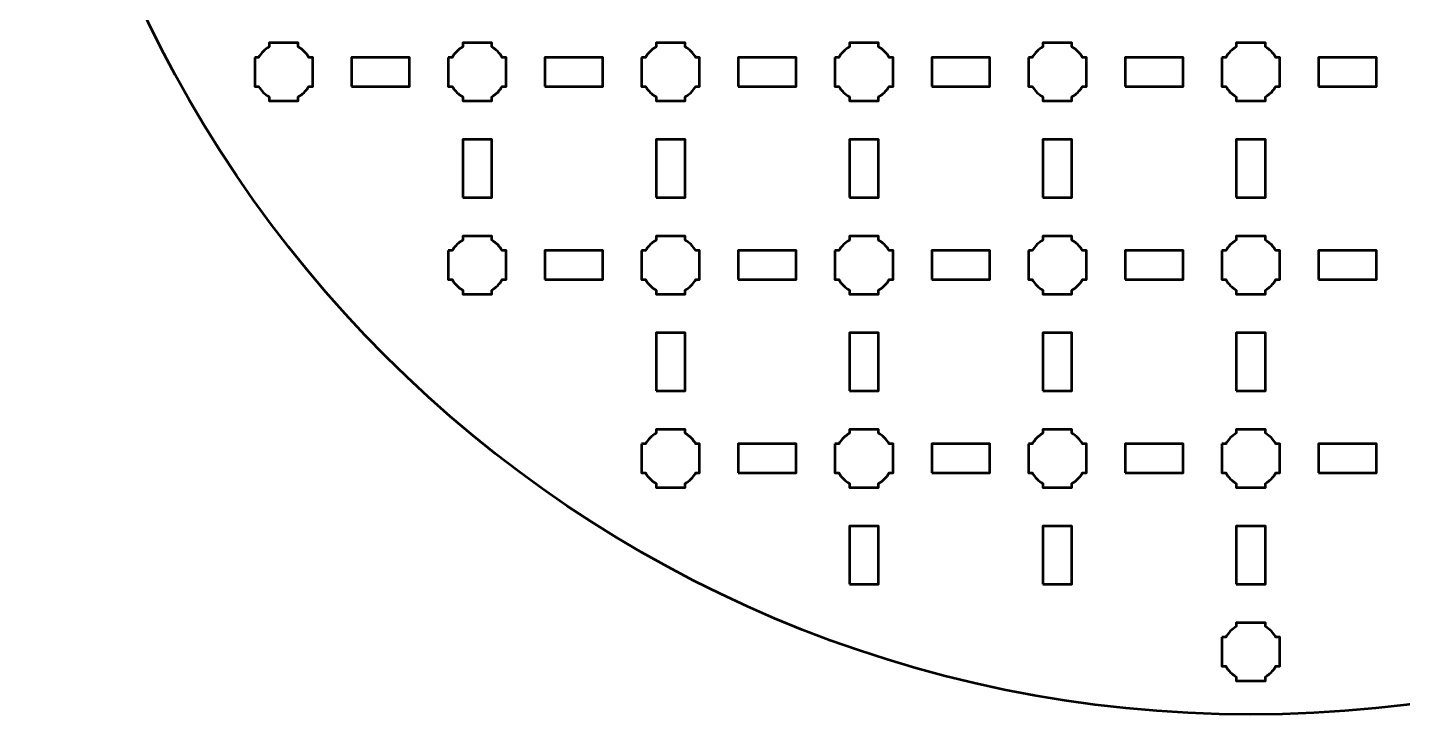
# Model space of a CAD drawing. Header units: centimetres. Extents: x -23.1 to 2.2, y -27.5 to -2.2.
# Drawn here: x -23.15 to -8.93, y -27.5 to -20.39 of the extents above; entities that cross this region are included whole.
import ezdxf

# ---------------------------------------------------------------- set-up
doc = ezdxf.new("R2010")
doc.units = ezdxf.units.CM
doc.header["$MEASUREMENT"] = 0
doc.layers.add('Layer 1', color=7, linetype='Continuous')

msp = doc.modelspace()

# ---------------------------------------------------------------- linework, layer by layer
at = {"layer": 'Layer 1', "lineweight": 53}
for points in [[(-19.8, -21), (-19.2, -21), (-19.2, -20.7), (-19.8, -20.7), (-19.8, -21)], [(-17.8, -21), (-17.2, -21), (-17.2, -20.7), (-17.8, -20.7), (-17.8, -21)], [(-15.8, -21), (-15.2, -21), (-15.2, -20.7), (-15.8, -20.7), (-15.8, -21)], [(-13.8, -21), (-13.2, -21), (-13.2, -20.7), (-13.8, -20.7), (-13.8, -21)], [(-11.8, -21), (-11.2, -21), (-11.2, -20.7), (-11.8, -20.7), (-11.8, -21)], [(-9.8, -21), (-9.2, -21), (-9.2, -20.7), (-9.8, -20.7), (-9.8, -21)], [(-18.65, -22.15), (-18.35, -22.15), (-18.35, -21.55), (-18.65, -21.55), (-18.65, -22.15)], [(-16.65, -22.15), (-16.35, -22.15), (-16.35, -21.55), (-16.65, -21.55), (-16.65, -22.15)], [(-14.65, -22.15), (-14.35, -22.15), (-14.35, -21.55), (-14.65, -21.55), (-14.65, -22.15)], [(-12.65, -22.15), (-12.35, -22.15), (-12.35, -21.55), (-12.65, -21.55), (-12.65, -22.15)], [(-10.65, -22.15), (-10.35, -22.15), (-10.35, -21.55), (-10.65, -21.55), (-10.65, -22.15)], [(-17.8, -23), (-17.2, -23), (-17.2, -22.7), (-17.8, -22.7), (-17.8, -23)], [(-15.8, -23), (-15.2, -23), (-15.2, -22.7), (-15.8, -22.7), (-15.8, -23)], [(-13.8, -23), (-13.2, -23), (-13.2, -22.7), (-13.8, -22.7), (-13.8, -23)], [(-11.8, -23), (-11.2, -23), (-11.2, -22.7), (-11.8, -22.7), (-11.8, -23)], [(-9.8, -23), (-9.2, -23), (-9.2, -22.7), (-9.8, -22.7), (-9.8, -23)], [(-16.65, -24.15), (-16.35, -24.15), (-16.35, -23.55), (-16.65, -23.55), (-16.65, -24.15)], [(-14.65, -24.15), (-14.35, -24.15), (-14.35, -23.55), (-14.65, -23.55), (-14.65, -24.15)], [(-12.65, -24.15), (-12.35, -24.15), (-12.35, -23.55), (-12.65, -23.55), (-12.65, -24.15)], [(-10.65, -24.15), (-10.35, -24.15), (-10.35, -23.55), (-10.65, -23.55), (-10.65, -24.15)], [(-15.8, -25), (-15.2, -25), (-15.2, -24.7), (-15.8, -24.7), (-15.8, -25)], [(-13.8, -25), (-13.2, -25), (-13.2, -24.7), (-13.8, -24.7), (-13.8, -25)], [(-11.8, -25), (-11.2, -25), (-11.2, -24.7), (-11.8, -24.7), (-11.8, -25)], [(-9.8, -25), (-9.2, -25), (-9.2, -24.7), (-9.8, -24.7), (-9.8, -25)], [(-14.65, -26.15), (-14.35, -26.15), (-14.35, -25.55), (-14.65, -25.55), (-14.65, -26.15)], [(-12.65, -26.15), (-12.35, -26.15), (-12.35, -25.55), (-12.65, -25.55), (-12.65, -26.15)], [(-10.65, -26.15), (-10.35, -26.15), (-10.35, -25.55), (-10.65, -25.55), (-10.65, -26.15)]]:
    msp.add_lwpolyline(points, close=True, dxfattribs=at)
at = {"layer": 'Layer 1', "color": 250, "lineweight": 53}
msp.add_ellipse((-10.5, -14.85), major_axis=(0, 12.65), ratio=1, dxfattribs=at)
at = {"layer": 'Layer 1', "lineweight": 53}
for points in [[(-20.8, -20.7), (-20.8, -20.7), (-20.75985, -20.7), (-20.75985, -20.7), (-20.75985, -20.7), (-20.7335, -20.65447), (-20.69553, -20.6165), (-20.65, -20.59015), (-20.65, -20.59015), (-20.65, -20.59015), (-20.65, -20.55), (-20.65, -20.55), (-20.65, -20.55), (-20.65, -20.55), (-20.5, -20.55), (-20.5, -20.55), (-20.5, -20.55), (-20.5, -20.55), (-20.35, -20.55), (-20.35, -20.55), (-20.35, -20.55), (-20.35, -20.55), (-20.35, -20.59015), (-20.35, -20.59015), (-20.35, -20.59015), (-20.30447, -20.6165), (-20.2665, -20.65447), (-20.24015, -20.7), (-20.24015, -20.7), (-20.24015, -20.7), (-20.2, -20.7), (-20.2, -20.7), (-20.2, -20.7), (-20.2, -20.7), (-20.2, -20.85), (-20.2, -20.85), (-20.2, -20.85), (-20.2, -20.85), (-20.2, -21), (-20.2, -21), (-20.2, -21), (-20.2, -21), (-20.24015, -21), (-20.24015, -21), (-20.24015, -21), (-20.2665, -21.04553), (-20.30447, -21.0835), (-20.35, -21.10985), (-20.35, -21.10985), (-20.35, -21.10985), (-20.35, -21.15), (-20.35, -21.15), (-20.35, -21.15), (-20.35, -21.15), (-20.5, -21.15), (-20.5, -21.15), (-20.5, -21.15), (-20.5, -21.15), (-20.65, -21.15), (-20.65, -21.15), (-20.65, -21.15), (-20.65, -21.15), (-20.65, -21.10985), (-20.65, -21.10985), (-20.65, -21.10985), (-20.69553, -21.0835), (-20.7335, -21.04553), (-20.75985, -21), (-20.75985, -21), (-20.75985, -21), (-20.8, -21), (-20.8, -21), (-20.8, -21), (-20.8, -21), (-20.8, -20.85), (-20.8, -20.85), (-20.8, -20.85), (-20.8, -20.85), (-20.8, -20.7), (-20.8, -20.7)], [(-18.8, -20.7), (-18.8, -20.7), (-18.75985, -20.7), (-18.75985, -20.7), (-18.75985, -20.7), (-18.7335, -20.65447), (-18.69553, -20.6165), (-18.65, -20.59015), (-18.65, -20.59015), (-18.65, -20.59015), (-18.65, -20.55), (-18.65, -20.55), (-18.65, -20.55), (-18.65, -20.55), (-18.5, -20.55), (-18.5, -20.55), (-18.5, -20.55), (-18.5, -20.55), (-18.35, -20.55), (-18.35, -20.55), (-18.35, -20.55), (-18.35, -20.55), (-18.35, -20.59015), (-18.35, -20.59015), (-18.35, -20.59015), (-18.30447, -20.6165), (-18.2665, -20.65447), (-18.24015, -20.7), (-18.24015, -20.7), (-18.24015, -20.7), (-18.2, -20.7), (-18.2, -20.7), (-18.2, -20.7), (-18.2, -20.7), (-18.2, -20.85), (-18.2, -20.85), (-18.2, -20.85), (-18.2, -20.85), (-18.2, -21), (-18.2, -21), (-18.2, -21), (-18.2, -21), (-18.24015, -21), (-18.24015, -21), (-18.24015, -21), (-18.2665, -21.04553), (-18.30447, -21.0835), (-18.35, -21.10985), (-18.35, -21.10985), (-18.35, -21.10985), (-18.35, -21.15), (-18.35, -21.15), (-18.35, -21.15), (-18.35, -21.15), (-18.5, -21.15), (-18.5, -21.15), (-18.5, -21.15), (-18.5, -21.15), (-18.65, -21.15), (-18.65, -21.15), (-18.65, -21.15), (-18.65, -21.15), (-18.65, -21.10985), (-18.65, -21.10985), (-18.65, -21.10985), (-18.69553, -21.0835), (-18.7335, -21.04553), (-18.75985, -21), (-18.75985, -21), (-18.75985, -21), (-18.8, -21), (-18.8, -21), (-18.8, -21), (-18.8, -21), (-18.8, -20.85), (-18.8, -20.85), (-18.8, -20.85), (-18.8, -20.85), (-18.8, -20.7), (-18.8, -20.7)], [(-16.8, -20.7), (-16.8, -20.7), (-16.75985, -20.7), (-16.75985, -20.7), (-16.75985, -20.7), (-16.7335, -20.65447), (-16.69553, -20.6165), (-16.65, -20.59015), (-16.65, -20.59015), (-16.65, -20.59015), (-16.65, -20.55), (-16.65, -20.55), (-16.65, -20.55), (-16.65, -20.55), (-16.5, -20.55), (-16.5, -20.55), (-16.5, -20.55), (-16.5, -20.55), (-16.35, -20.55), (-16.35, -20.55), (-16.35, -20.55), (-16.35, -20.55), (-16.35, -20.59015), (-16.35, -20.59015), (-16.35, -20.59015), (-16.30447, -20.6165), (-16.2665, -20.65447), (-16.24015, -20.7), (-16.24015, -20.7), (-16.24015, -20.7), (-16.2, -20.7), (-16.2, -20.7), (-16.2, -20.7), (-16.2, -20.7), (-16.2, -20.85), (-16.2, -20.85), (-16.2, -20.85), (-16.2, -20.85), (-16.2, -21), (-16.2, -21), (-16.2, -21), (-16.2, -21), (-16.24015, -21), (-16.24015, -21), (-16.24015, -21), (-16.2665, -21.04553), (-16.30447, -21.0835), (-16.35, -21.10985), (-16.35, -21.10985), (-16.35, -21.10985), (-16.35, -21.15), (-16.35, -21.15), (-16.35, -21.15), (-16.35, -21.15), (-16.5, -21.15), (-16.5, -21.15), (-16.5, -21.15), (-16.5, -21.15), (-16.65, -21.15), (-16.65, -21.15), (-16.65, -21.15), (-16.65, -21.15), (-16.65, -21.10985), (-16.65, -21.10985), (-16.65, -21.10985), (-16.69553, -21.0835), (-16.7335, -21.04553), (-16.75985, -21), (-16.75985, -21), (-16.75985, -21), (-16.8, -21), (-16.8, -21), (-16.8, -21), (-16.8, -21), (-16.8, -20.85), (-16.8, -20.85), (-16.8, -20.85), (-16.8, -20.85), (-16.8, -20.7), (-16.8, -20.7)], [(-14.8, -20.7), (-14.8, -20.7), (-14.75985, -20.7), (-14.75985, -20.7), (-14.75985, -20.7), (-14.7335, -20.65447), (-14.69553, -20.6165), (-14.65, -20.59015), (-14.65, -20.59015), (-14.65, -20.59015), (-14.65, -20.55), (-14.65, -20.55), (-14.65, -20.55), (-14.65, -20.55), (-14.5, -20.55), (-14.5, -20.55), (-14.5, -20.55), (-14.5, -20.55), (-14.35, -20.55), (-14.35, -20.55), (-14.35, -20.55), (-14.35, -20.55), (-14.35, -20.59015), (-14.35, -20.59015), (-14.35, -20.59015), (-14.30447, -20.6165), (-14.2665, -20.65447), (-14.24015, -20.7), (-14.24015, -20.7), (-14.24015, -20.7), (-14.2, -20.7), (-14.2, -20.7), (-14.2, -20.7), (-14.2, -20.7), (-14.2, -20.85), (-14.2, -20.85), (-14.2, -20.85), (-14.2, -20.85), (-14.2, -21), (-14.2, -21), (-14.2, -21), (-14.2, -21), (-14.24015, -21), (-14.24015, -21), (-14.24015, -21), (-14.2665, -21.04553), (-14.30447, -21.0835), (-14.35, -21.10985), (-14.35, -21.10985), (-14.35, -21.10985), (-14.35, -21.15), (-14.35, -21.15), (-14.35, -21.15), (-14.35, -21.15), (-14.5, -21.15), (-14.5, -21.15), (-14.5, -21.15), (-14.5, -21.15), (-14.65, -21.15), (-14.65, -21.15), (-14.65, -21.15), (-14.65, -21.15), (-14.65, -21.10985), (-14.65, -21.10985), (-14.65, -21.10985), (-14.69553, -21.0835), (-14.7335, -21.04553), (-14.75985, -21), (-14.75985, -21), (-14.75985, -21), (-14.8, -21), (-14.8, -21), (-14.8, -21), (-14.8, -21), (-14.8, -20.85), (-14.8, -20.85), (-14.8, -20.85), (-14.8, -20.85), (-14.8, -20.7), (-14.8, -20.7)], [(-12.8, -20.7), (-12.8, -20.7), (-12.75985, -20.7), (-12.75985, -20.7), (-12.75985, -20.7), (-12.7335, -20.65447), (-12.69553, -20.6165), (-12.65, -20.59015), (-12.65, -20.59015), (-12.65, -20.59015), (-12.65, -20.55), (-12.65, -20.55), (-12.65, -20.55), (-12.65, -20.55), (-12.5, -20.55), (-12.5, -20.55), (-12.5, -20.55), (-12.5, -20.55), (-12.35, -20.55), (-12.35, -20.55), (-12.35, -20.55), (-12.35, -20.55), (-12.35, -20.59015), (-12.35, -20.59015), (-12.35, -20.59015), (-12.30447, -20.6165), (-12.2665, -20.65447), (-12.24015, -20.7), (-12.24015, -20.7), (-12.24015, -20.7), (-12.2, -20.7), (-12.2, -20.7), (-12.2, -20.7), (-12.2, -20.7), (-12.2, -20.85), (-12.2, -20.85), (-12.2, -20.85), (-12.2, -20.85), (-12.2, -21), (-12.2, -21), (-12.2, -21), (-12.2, -21), (-12.24015, -21), (-12.24015, -21), (-12.24015, -21), (-12.2665, -21.04553), (-12.30447, -21.0835), (-12.35, -21.10985), (-12.35, -21.10985), (-12.35, -21.10985), (-12.35, -21.15), (-12.35, -21.15), (-12.35, -21.15), (-12.35, -21.15), (-12.5, -21.15), (-12.5, -21.15), (-12.5, -21.15), (-12.5, -21.15), (-12.65, -21.15), (-12.65, -21.15), (-12.65, -21.15), (-12.65, -21.15), (-12.65, -21.10985), (-12.65, -21.10985), (-12.65, -21.10985), (-12.69553, -21.0835), (-12.7335, -21.04553), (-12.75985, -21), (-12.75985, -21), (-12.75985, -21), (-12.8, -21), (-12.8, -21), (-12.8, -21), (-12.8, -21), (-12.8, -20.85), (-12.8, -20.85), (-12.8, -20.85), (-12.8, -20.85), (-12.8, -20.7), (-12.8, -20.7)], [(-10.8, -20.7), (-10.8, -20.7), (-10.75985, -20.7), (-10.75985, -20.7), (-10.75985, -20.7), (-10.7335, -20.65447), (-10.69553, -20.6165), (-10.65, -20.59015), (-10.65, -20.59015), (-10.65, -20.59015), (-10.65, -20.55), (-10.65, -20.55), (-10.65, -20.55), (-10.65, -20.55), (-10.5, -20.55), (-10.5, -20.55), (-10.5, -20.55), (-10.5, -20.55), (-10.35, -20.55), (-10.35, -20.55), (-10.35, -20.55), (-10.35, -20.55), (-10.35, -20.59015), (-10.35, -20.59015), (-10.35, -20.59015), (-10.30447, -20.6165), (-10.2665, -20.65447), (-10.24015, -20.7), (-10.24015, -20.7), (-10.24015, -20.7), (-10.2, -20.7), (-10.2, -20.7), (-10.2, -20.7), (-10.2, -20.7), (-10.2, -20.85), (-10.2, -20.85), (-10.2, -20.85), (-10.2, -20.85), (-10.2, -21), (-10.2, -21), (-10.2, -21), (-10.2, -21), (-10.24015, -21), (-10.24015, -21), (-10.24015, -21), (-10.2665, -21.04553), (-10.30447, -21.0835), (-10.35, -21.10985), (-10.35, -21.10985), (-10.35, -21.10985), (-10.35, -21.15), (-10.35, -21.15), (-10.35, -21.15), (-10.35, -21.15), (-10.5, -21.15), (-10.5, -21.15), (-10.5, -21.15), (-10.5, -21.15), (-10.65, -21.15), (-10.65, -21.15), (-10.65, -21.15), (-10.65, -21.15), (-10.65, -21.10985), (-10.65, -21.10985), (-10.65, -21.10985), (-10.69553, -21.0835), (-10.7335, -21.04553), (-10.75985, -21), (-10.75985, -21), (-10.75985, -21), (-10.8, -21), (-10.8, -21), (-10.8, -21), (-10.8, -21), (-10.8, -20.85), (-10.8, -20.85), (-10.8, -20.85), (-10.8, -20.85), (-10.8, -20.7), (-10.8, -20.7)], [(-18.8, -22.7), (-18.8, -22.7), (-18.75985, -22.7), (-18.75985, -22.7), (-18.75985, -22.7), (-18.7335, -22.65447), (-18.69553, -22.6165), (-18.65, -22.59015), (-18.65, -22.59015), (-18.65, -22.59015), (-18.65, -22.55), (-18.65, -22.55), (-18.65, -22.55), (-18.65, -22.55), (-18.5, -22.55), (-18.5, -22.55), (-18.5, -22.55), (-18.5, -22.55), (-18.35, -22.55), (-18.35, -22.55), (-18.35, -22.55), (-18.35, -22.55), (-18.35, -22.59015), (-18.35, -22.59015), (-18.35, -22.59015), (-18.30447, -22.6165), (-18.2665, -22.65447), (-18.24015, -22.7), (-18.24015, -22.7), (-18.24015, -22.7), (-18.2, -22.7), (-18.2, -22.7), (-18.2, -22.7), (-18.2, -22.7), (-18.2, -22.85), (-18.2, -22.85), (-18.2, -22.85), (-18.2, -22.85), (-18.2, -23), (-18.2, -23), (-18.2, -23), (-18.2, -23), (-18.24015, -23), (-18.24015, -23), (-18.24015, -23), (-18.2665, -23.04553), (-18.30447, -23.0835), (-18.35, -23.10985), (-18.35, -23.10985), (-18.35, -23.10985), (-18.35, -23.15), (-18.35, -23.15), (-18.35, -23.15), (-18.35, -23.15), (-18.5, -23.15), (-18.5, -23.15), (-18.5, -23.15), (-18.5, -23.15), (-18.65, -23.15), (-18.65, -23.15), (-18.65, -23.15), (-18.65, -23.15), (-18.65, -23.10985), (-18.65, -23.10985), (-18.65, -23.10985), (-18.69553, -23.0835), (-18.7335, -23.04553), (-18.75985, -23), (-18.75985, -23), (-18.75985, -23), (-18.8, -23), (-18.8, -23), (-18.8, -23), (-18.8, -23), (-18.8, -22.85), (-18.8, -22.85), (-18.8, -22.85), (-18.8, -22.85), (-18.8, -22.7), (-18.8, -22.7)], [(-16.8, -22.7), (-16.8, -22.7), (-16.75985, -22.7), (-16.75985, -22.7), (-16.75985, -22.7), (-16.7335, -22.65447), (-16.69553, -22.6165), (-16.65, -22.59015), (-16.65, -22.59015), (-16.65, -22.59015), (-16.65, -22.55), (-16.65, -22.55), (-16.65, -22.55), (-16.65, -22.55), (-16.5, -22.55), (-16.5, -22.55), (-16.5, -22.55), (-16.5, -22.55), (-16.35, -22.55), (-16.35, -22.55), (-16.35, -22.55), (-16.35, -22.55), (-16.35, -22.59015), (-16.35, -22.59015), (-16.35, -22.59015), (-16.30447, -22.6165), (-16.2665, -22.65447), (-16.24015, -22.7), (-16.24015, -22.7), (-16.24015, -22.7), (-16.2, -22.7), (-16.2, -22.7), (-16.2, -22.7), (-16.2, -22.7), (-16.2, -22.85), (-16.2, -22.85), (-16.2, -22.85), (-16.2, -22.85), (-16.2, -23), (-16.2, -23), (-16.2, -23), (-16.2, -23), (-16.24015, -23), (-16.24015, -23), (-16.24015, -23), (-16.2665, -23.04553), (-16.30447, -23.0835), (-16.35, -23.10985), (-16.35, -23.10985), (-16.35, -23.10985), (-16.35, -23.15), (-16.35, -23.15), (-16.35, -23.15), (-16.35, -23.15), (-16.5, -23.15), (-16.5, -23.15), (-16.5, -23.15), (-16.5, -23.15), (-16.65, -23.15), (-16.65, -23.15), (-16.65, -23.15), (-16.65, -23.15), (-16.65, -23.10985), (-16.65, -23.10985), (-16.65, -23.10985), (-16.69553, -23.0835), (-16.7335, -23.04553), (-16.75985, -23), (-16.75985, -23), (-16.75985, -23), (-16.8, -23), (-16.8, -23), (-16.8, -23), (-16.8, -23), (-16.8, -22.85), (-16.8, -22.85), (-16.8, -22.85), (-16.8, -22.85), (-16.8, -22.7), (-16.8, -22.7)], [(-14.8, -22.7), (-14.8, -22.7), (-14.75985, -22.7), (-14.75985, -22.7), (-14.75985, -22.7), (-14.7335, -22.65447), (-14.69553, -22.6165), (-14.65, -22.59015), (-14.65, -22.59015), (-14.65, -22.59015), (-14.65, -22.55), (-14.65, -22.55), (-14.65, -22.55), (-14.65, -22.55), (-14.5, -22.55), (-14.5, -22.55), (-14.5, -22.55), (-14.5, -22.55), (-14.35, -22.55), (-14.35, -22.55), (-14.35, -22.55), (-14.35, -22.55), (-14.35, -22.59015), (-14.35, -22.59015), (-14.35, -22.59015), (-14.30447, -22.6165), (-14.2665, -22.65447), (-14.24015, -22.7), (-14.24015, -22.7), (-14.24015, -22.7), (-14.2, -22.7), (-14.2, -22.7), (-14.2, -22.7), (-14.2, -22.7), (-14.2, -22.85), (-14.2, -22.85), (-14.2, -22.85), (-14.2, -22.85), (-14.2, -23), (-14.2, -23), (-14.2, -23), (-14.2, -23), (-14.24015, -23), (-14.24015, -23), (-14.24015, -23), (-14.2665, -23.04553), (-14.30447, -23.0835), (-14.35, -23.10985), (-14.35, -23.10985), (-14.35, -23.10985), (-14.35, -23.15), (-14.35, -23.15), (-14.35, -23.15), (-14.35, -23.15), (-14.5, -23.15), (-14.5, -23.15), (-14.5, -23.15), (-14.5, -23.15), (-14.65, -23.15), (-14.65, -23.15), (-14.65, -23.15), (-14.65, -23.15), (-14.65, -23.10985), (-14.65, -23.10985), (-14.65, -23.10985), (-14.69553, -23.0835), (-14.7335, -23.04553), (-14.75985, -23), (-14.75985, -23), (-14.75985, -23), (-14.8, -23), (-14.8, -23), (-14.8, -23), (-14.8, -23), (-14.8, -22.85), (-14.8, -22.85), (-14.8, -22.85), (-14.8, -22.85), (-14.8, -22.7), (-14.8, -22.7)], [(-12.8, -22.7), (-12.8, -22.7), (-12.75985, -22.7), (-12.75985, -22.7), (-12.75985, -22.7), (-12.7335, -22.65447), (-12.69553, -22.6165), (-12.65, -22.59015), (-12.65, -22.59015), (-12.65, -22.59015), (-12.65, -22.55), (-12.65, -22.55), (-12.65, -22.55), (-12.65, -22.55), (-12.5, -22.55), (-12.5, -22.55), (-12.5, -22.55), (-12.5, -22.55), (-12.35, -22.55), (-12.35, -22.55), (-12.35, -22.55), (-12.35, -22.55), (-12.35, -22.59015), (-12.35, -22.59015), (-12.35, -22.59015), (-12.30447, -22.6165), (-12.2665, -22.65447), (-12.24015, -22.7), (-12.24015, -22.7), (-12.24015, -22.7), (-12.2, -22.7), (-12.2, -22.7), (-12.2, -22.7), (-12.2, -22.7), (-12.2, -22.85), (-12.2, -22.85), (-12.2, -22.85), (-12.2, -22.85), (-12.2, -23), (-12.2, -23), (-12.2, -23), (-12.2, -23), (-12.24015, -23), (-12.24015, -23), (-12.24015, -23), (-12.2665, -23.04553), (-12.30447, -23.0835), (-12.35, -23.10985), (-12.35, -23.10985), (-12.35, -23.10985), (-12.35, -23.15), (-12.35, -23.15), (-12.35, -23.15), (-12.35, -23.15), (-12.5, -23.15), (-12.5, -23.15), (-12.5, -23.15), (-12.5, -23.15), (-12.65, -23.15), (-12.65, -23.15), (-12.65, -23.15), (-12.65, -23.15), (-12.65, -23.10985), (-12.65, -23.10985), (-12.65, -23.10985), (-12.69553, -23.0835), (-12.7335, -23.04553), (-12.75985, -23), (-12.75985, -23), (-12.75985, -23), (-12.8, -23), (-12.8, -23), (-12.8, -23), (-12.8, -23), (-12.8, -22.85), (-12.8, -22.85), (-12.8, -22.85), (-12.8, -22.85), (-12.8, -22.7), (-12.8, -22.7)], [(-10.8, -22.7), (-10.8, -22.7), (-10.75985, -22.7), (-10.75985, -22.7), (-10.75985, -22.7), (-10.7335, -22.65447), (-10.69553, -22.6165), (-10.65, -22.59015), (-10.65, -22.59015), (-10.65, -22.59015), (-10.65, -22.55), (-10.65, -22.55), (-10.65, -22.55), (-10.65, -22.55), (-10.5, -22.55), (-10.5, -22.55), (-10.5, -22.55), (-10.5, -22.55), (-10.35, -22.55), (-10.35, -22.55), (-10.35, -22.55), (-10.35, -22.55), (-10.35, -22.59015), (-10.35, -22.59015), (-10.35, -22.59015), (-10.30447, -22.6165), (-10.2665, -22.65447), (-10.24015, -22.7), (-10.24015, -22.7), (-10.24015, -22.7), (-10.2, -22.7), (-10.2, -22.7), (-10.2, -22.7), (-10.2, -22.7), (-10.2, -22.85), (-10.2, -22.85), (-10.2, -22.85), (-10.2, -22.85), (-10.2, -23), (-10.2, -23), (-10.2, -23), (-10.2, -23), (-10.24015, -23), (-10.24015, -23), (-10.24015, -23), (-10.2665, -23.04553), (-10.30447, -23.0835), (-10.35, -23.10985), (-10.35, -23.10985), (-10.35, -23.10985), (-10.35, -23.15), (-10.35, -23.15), (-10.35, -23.15), (-10.35, -23.15), (-10.5, -23.15), (-10.5, -23.15), (-10.5, -23.15), (-10.5, -23.15), (-10.65, -23.15), (-10.65, -23.15), (-10.65, -23.15), (-10.65, -23.15), (-10.65, -23.10985), (-10.65, -23.10985), (-10.65, -23.10985), (-10.69553, -23.0835), (-10.7335, -23.04553), (-10.75985, -23), (-10.75985, -23), (-10.75985, -23), (-10.8, -23), (-10.8, -23), (-10.8, -23), (-10.8, -23), (-10.8, -22.85), (-10.8, -22.85), (-10.8, -22.85), (-10.8, -22.85), (-10.8, -22.7), (-10.8, -22.7)], [(-16.8, -24.7), (-16.8, -24.7), (-16.75985, -24.7), (-16.75985, -24.7), (-16.75985, -24.7), (-16.7335, -24.65447), (-16.69553, -24.6165), (-16.65, -24.59015), (-16.65, -24.59015), (-16.65, -24.59015), (-16.65, -24.55), (-16.65, -24.55), (-16.65, -24.55), (-16.65, -24.55), (-16.5, -24.55), (-16.5, -24.55), (-16.5, -24.55), (-16.5, -24.55), (-16.35, -24.55), (-16.35, -24.55), (-16.35, -24.55), (-16.35, -24.55), (-16.35, -24.59015), (-16.35, -24.59015), (-16.35, -24.59015), (-16.30447, -24.6165), (-16.2665, -24.65447), (-16.24015, -24.7), (-16.24015, -24.7), (-16.24015, -24.7), (-16.2, -24.7), (-16.2, -24.7), (-16.2, -24.7), (-16.2, -24.7), (-16.2, -24.85), (-16.2, -24.85), (-16.2, -24.85), (-16.2, -24.85), (-16.2, -25), (-16.2, -25), (-16.2, -25), (-16.2, -25), (-16.24015, -25), (-16.24015, -25), (-16.24015, -25), (-16.2665, -25.04553), (-16.30447, -25.0835), (-16.35, -25.10985), (-16.35, -25.10985), (-16.35, -25.10985), (-16.35, -25.15), (-16.35, -25.15), (-16.35, -25.15), (-16.35, -25.15), (-16.5, -25.15), (-16.5, -25.15), (-16.5, -25.15), (-16.5, -25.15), (-16.65, -25.15), (-16.65, -25.15), (-16.65, -25.15), (-16.65, -25.15), (-16.65, -25.10985), (-16.65, -25.10985), (-16.65, -25.10985), (-16.69553, -25.0835), (-16.7335, -25.04553), (-16.75985, -25), (-16.75985, -25), (-16.75985, -25), (-16.8, -25), (-16.8, -25), (-16.8, -25), (-16.8, -25), (-16.8, -24.85), (-16.8, -24.85), (-16.8, -24.85), (-16.8, -24.85), (-16.8, -24.7), (-16.8, -24.7)], [(-14.8, -24.7), (-14.8, -24.7), (-14.75985, -24.7), (-14.75985, -24.7), (-14.75985, -24.7), (-14.7335, -24.65447), (-14.69553, -24.6165), (-14.65, -24.59015), (-14.65, -24.59015), (-14.65, -24.59015), (-14.65, -24.55), (-14.65, -24.55), (-14.65, -24.55), (-14.65, -24.55), (-14.5, -24.55), (-14.5, -24.55), (-14.5, -24.55), (-14.5, -24.55), (-14.35, -24.55), (-14.35, -24.55), (-14.35, -24.55), (-14.35, -24.55), (-14.35, -24.59015), (-14.35, -24.59015), (-14.35, -24.59015), (-14.30447, -24.6165), (-14.2665, -24.65447), (-14.24015, -24.7), (-14.24015, -24.7), (-14.24015, -24.7), (-14.2, -24.7), (-14.2, -24.7), (-14.2, -24.7), (-14.2, -24.7), (-14.2, -24.85), (-14.2, -24.85), (-14.2, -24.85), (-14.2, -24.85), (-14.2, -25), (-14.2, -25), (-14.2, -25), (-14.2, -25), (-14.24015, -25), (-14.24015, -25), (-14.24015, -25), (-14.2665, -25.04553), (-14.30447, -25.0835), (-14.35, -25.10985), (-14.35, -25.10985), (-14.35, -25.10985), (-14.35, -25.15), (-14.35, -25.15), (-14.35, -25.15), (-14.35, -25.15), (-14.5, -25.15), (-14.5, -25.15), (-14.5, -25.15), (-14.5, -25.15), (-14.65, -25.15), (-14.65, -25.15), (-14.65, -25.15), (-14.65, -25.15), (-14.65, -25.10985), (-14.65, -25.10985), (-14.65, -25.10985), (-14.69553, -25.0835), (-14.7335, -25.04553), (-14.75985, -25), (-14.75985, -25), (-14.75985, -25), (-14.8, -25), (-14.8, -25), (-14.8, -25), (-14.8, -25), (-14.8, -24.85), (-14.8, -24.85), (-14.8, -24.85), (-14.8, -24.85), (-14.8, -24.7), (-14.8, -24.7)], [(-12.8, -24.7), (-12.8, -24.7), (-12.75985, -24.7), (-12.75985, -24.7), (-12.75985, -24.7), (-12.7335, -24.65447), (-12.69553, -24.6165), (-12.65, -24.59015), (-12.65, -24.59015), (-12.65, -24.59015), (-12.65, -24.55), (-12.65, -24.55), (-12.65, -24.55), (-12.65, -24.55), (-12.5, -24.55), (-12.5, -24.55), (-12.5, -24.55), (-12.5, -24.55), (-12.35, -24.55), (-12.35, -24.55), (-12.35, -24.55), (-12.35, -24.55), (-12.35, -24.59015), (-12.35, -24.59015), (-12.35, -24.59015), (-12.30447, -24.6165), (-12.2665, -24.65447), (-12.24015, -24.7), (-12.24015, -24.7), (-12.24015, -24.7), (-12.2, -24.7), (-12.2, -24.7), (-12.2, -24.7), (-12.2, -24.7), (-12.2, -24.85), (-12.2, -24.85), (-12.2, -24.85), (-12.2, -24.85), (-12.2, -25), (-12.2, -25), (-12.2, -25), (-12.2, -25), (-12.24015, -25), (-12.24015, -25), (-12.24015, -25), (-12.2665, -25.04553), (-12.30447, -25.0835), (-12.35, -25.10985), (-12.35, -25.10985), (-12.35, -25.10985), (-12.35, -25.15), (-12.35, -25.15), (-12.35, -25.15), (-12.35, -25.15), (-12.5, -25.15), (-12.5, -25.15), (-12.5, -25.15), (-12.5, -25.15), (-12.65, -25.15), (-12.65, -25.15), (-12.65, -25.15), (-12.65, -25.15), (-12.65, -25.10985), (-12.65, -25.10985), (-12.65, -25.10985), (-12.69553, -25.0835), (-12.7335, -25.04553), (-12.75985, -25), (-12.75985, -25), (-12.75985, -25), (-12.8, -25), (-12.8, -25), (-12.8, -25), (-12.8, -25), (-12.8, -24.85), (-12.8, -24.85), (-12.8, -24.85), (-12.8, -24.85), (-12.8, -24.7), (-12.8, -24.7)], [(-10.8, -24.7), (-10.8, -24.7), (-10.75985, -24.7), (-10.75985, -24.7), (-10.75985, -24.7), (-10.7335, -24.65447), (-10.69553, -24.6165), (-10.65, -24.59015), (-10.65, -24.59015), (-10.65, -24.59015), (-10.65, -24.55), (-10.65, -24.55), (-10.65, -24.55), (-10.65, -24.55), (-10.5, -24.55), (-10.5, -24.55), (-10.5, -24.55), (-10.5, -24.55), (-10.35, -24.55), (-10.35, -24.55), (-10.35, -24.55), (-10.35, -24.55), (-10.35, -24.59015), (-10.35, -24.59015), (-10.35, -24.59015), (-10.30447, -24.6165), (-10.2665, -24.65447), (-10.24015, -24.7), (-10.24015, -24.7), (-10.24015, -24.7), (-10.2, -24.7), (-10.2, -24.7), (-10.2, -24.7), (-10.2, -24.7), (-10.2, -24.85), (-10.2, -24.85), (-10.2, -24.85), (-10.2, -24.85), (-10.2, -25), (-10.2, -25), (-10.2, -25), (-10.2, -25), (-10.24015, -25), (-10.24015, -25), (-10.24015, -25), (-10.2665, -25.04553), (-10.30447, -25.0835), (-10.35, -25.10985), (-10.35, -25.10985), (-10.35, -25.10985), (-10.35, -25.15), (-10.35, -25.15), (-10.35, -25.15), (-10.35, -25.15), (-10.5, -25.15), (-10.5, -25.15), (-10.5, -25.15), (-10.5, -25.15), (-10.65, -25.15), (-10.65, -25.15), (-10.65, -25.15), (-10.65, -25.15), (-10.65, -25.10985), (-10.65, -25.10985), (-10.65, -25.10985), (-10.69553, -25.0835), (-10.7335, -25.04553), (-10.75985, -25), (-10.75985, -25), (-10.75985, -25), (-10.8, -25), (-10.8, -25), (-10.8, -25), (-10.8, -25), (-10.8, -24.85), (-10.8, -24.85), (-10.8, -24.85), (-10.8, -24.85), (-10.8, -24.7), (-10.8, -24.7)], [(-10.8, -26.7), (-10.8, -26.7), (-10.75985, -26.7), (-10.75985, -26.7), (-10.75985, -26.7), (-10.7335, -26.65447), (-10.69553, -26.6165), (-10.65, -26.59015), (-10.65, -26.59015), (-10.65, -26.59015), (-10.65, -26.55), (-10.65, -26.55), (-10.65, -26.55), (-10.65, -26.55), (-10.5, -26.55), (-10.5, -26.55), (-10.5, -26.55), (-10.5, -26.55), (-10.35, -26.55), (-10.35, -26.55), (-10.35, -26.55), (-10.35, -26.55), (-10.35, -26.59015), (-10.35, -26.59015), (-10.35, -26.59015), (-10.30447, -26.6165), (-10.2665, -26.65447), (-10.24015, -26.7), (-10.24015, -26.7), (-10.24015, -26.7), (-10.2, -26.7), (-10.2, -26.7), (-10.2, -26.7), (-10.2, -26.7), (-10.2, -26.85), (-10.2, -26.85), (-10.2, -26.85), (-10.2, -26.85), (-10.2, -27), (-10.2, -27), (-10.2, -27), (-10.2, -27), (-10.24015, -27), (-10.24015, -27), (-10.24015, -27), (-10.2665, -27.04553), (-10.30447, -27.0835), (-10.35, -27.10985), (-10.35, -27.10985), (-10.35, -27.10985), (-10.35, -27.15), (-10.35, -27.15), (-10.35, -27.15), (-10.35, -27.15), (-10.5, -27.15), (-10.5, -27.15), (-10.5, -27.15), (-10.5, -27.15), (-10.65, -27.15), (-10.65, -27.15), (-10.65, -27.15), (-10.65, -27.15), (-10.65, -27.10985), (-10.65, -27.10985), (-10.65, -27.10985), (-10.69553, -27.0835), (-10.7335, -27.04553), (-10.75985, -27), (-10.75985, -27), (-10.75985, -27), (-10.8, -27), (-10.8, -27), (-10.8, -27), (-10.8, -27), (-10.8, -26.85), (-10.8, -26.85), (-10.8, -26.85), (-10.8, -26.85), (-10.8, -26.7), (-10.8, -26.7)]]:
    msp.add_open_spline(points, degree=3, knots=[0, 0, 0, 0, 0.05, 0.05, 0.05, 0.05, 0.1, 0.1, 0.1, 0.1, 0.15, 0.15, 0.15, 0.15, 0.2, 0.2, 0.2, 0.2, 0.25, 0.25, 0.25, 0.25, 0.3, 0.3, 0.3, 0.3, 0.35, 0.35, 0.35, 0.35, 0.4, 0.4, 0.4, 0.4, 0.45, 0.45, 0.45, 0.45, 0.5, 0.5, 0.5, 0.5, 0.55, 0.55, 0.55, 0.55, 0.6, 0.6, 0.6, 0.6, 0.65, 0.65, 0.65, 0.65, 0.7, 0.7, 0.7, 0.7, 0.75, 0.75, 0.75, 0.75, 0.8, 0.8, 0.8, 0.8, 0.85, 0.85, 0.85, 0.85, 0.9, 0.9, 0.9, 0.9, 0.95, 0.95, 0.95, 0.95, 1, 1, 1, 1], dxfattribs=at)

doc.saveas('drawing.dxf')
